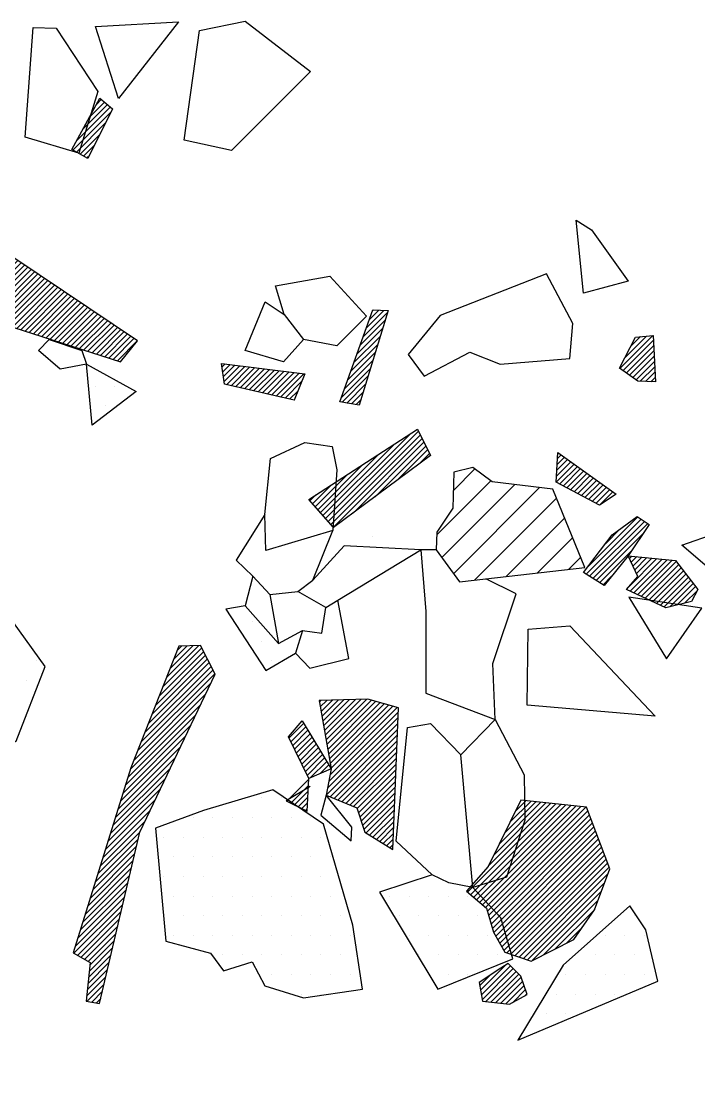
# Model space of a CAD drawing. Header units: metres. Extents: x 0.1 to 1.55, y -20.5 to -16.9.
# Drawn here: x 0.534 to 0.966, y -17.575 to -16.905 of the extents above; entities that cross this region are included whole.
import ezdxf

# ---------------------------------------------------------------- set-up
doc = ezdxf.new("R2010")
doc.units = ezdxf.units.M
doc.header["$LTSCALE"] = 25
doc.header["$MEASUREMENT"] = 0
doc.layers.get('0').update_dxf_attribs({"linetype": 'CONTINUOUS'})
for name, color, linetype in [('FEUER', 1, 'CONTINUOUS'), ('KNOCHEN', 2, 'CONTINUOUS'), ('KNOCHENSCHRAFF', 2, 'CONTINUOUS'), ('STEINE', 4, 'CONTINUOUS'), ('STEINESCHRAFF', 4, 'CONTINUOUS')]:
    doc.layers.add(name, color=color, linetype=linetype)

# ---------------------------------------------------------------- blocks, each defined once
blk = doc.blocks.new('*X78')
at = {"color": 0}
for p, q in [((66.2, -1712.527), (66.4, -1712.328)), ((66.247, -1712.834), (66.714, -1712.367)), ((66.294, -1713.14), (67.028, -1712.406)), ((66.341, -1713.446), (67.342, -1712.446)), ((66.488, -1713.653), (67.656, -1712.485)), ((66.776, -1713.719), (67.971, -1712.524)), ((67.063, -1713.785), (68.285, -1712.563)), ((67.35, -1713.852), (68.599, -1712.603)), ((67.638, -1713.918), (68.913, -1712.642)), ((67.925, -1713.984), (69.228, -1712.681)), ((68.213, -1714.05), (69.542, -1712.721)), ((68.5, -1714.116), (69.856, -1712.76)), ((68.788, -1714.182), (70.17, -1712.799)), ((69.075, -1714.248), (70.485, -1712.839)), ((69.363, -1714.314), (70.799, -1712.878)), ((69.65, -1714.38), (71.113, -1712.917)), ((69.937, -1714.447), (71.427, -1712.957)), ((70.225, -1714.513), (71.28, -1713.457)), ((70.512, -1714.579), (71.05, -1714.041)), ((70.8, -1714.645), (70.82, -1714.624)), ((62.435, -1732.909), (64.914, -1730.43)), ((62.666, -1732.325), (64.714, -1730.276)), ((62.897, -1731.74), (64.347, -1730.29)), ((63.127, -1731.156), (63.98, -1730.303)), ((63.358, -1730.572), (63.613, -1730.317)), ((61.743, -1734.662), (65.268, -1731.137)), ((61.974, -1734.077), (65.15, -1730.901)), ((62.205, -1733.493), (65.032, -1730.666)), ((61.282, -1735.83), (65.503, -1731.609)), ((61.513, -1735.246), (65.386, -1731.373)), ((60.82, -1736.999), (65.739, -1732.08)), ((61.051, -1736.414), (65.621, -1731.844)), ((60.59, -1737.583), (65.472, -1732.7)), ((60.369, -1738.157), (65.15, -1733.377)), ((60.209, -1738.671), (64.827, -1734.053)), ((60.049, -1739.185), (64.504, -1734.729)), ((59.888, -1739.698), (64.181, -1735.406)), ((59.728, -1740.212), (63.858, -1736.082)), ((59.568, -1740.726), (63.535, -1736.758)), ((59.408, -1741.239), (63.213, -1737.435)), ((59.248, -1741.753), (62.89, -1738.111)), ((59.088, -1742.267), (62.567, -1738.788)), ((58.927, -1742.781), (62.244, -1739.464)), ((58.767, -1743.294), (61.921, -1740.14)), ((81.86, -1746.011), (87.496, -1740.375)), ((82.052, -1746.173), (87.815, -1740.41)), ((82.244, -1746.334), (88.133, -1740.445)), ((82.436, -1746.496), (88.452, -1740.48)), ((82.628, -1746.657), (88.771, -1740.515)), ((83.178, -1744.339), (87.178, -1740.34)), ((83.524, -1743.64), (86.859, -1740.305)), ((83.869, -1742.941), (86.541, -1740.27)), ((84.214, -1742.242), (86.222, -1740.235)), ((84.56, -1741.544), (85.904, -1740.2)), ((84.905, -1740.845), (85.585, -1740.165)), ((85.25, -1740.146), (85.266, -1740.13)), ((58.607, -1743.808), (61.598, -1740.817)), ((82.82, -1746.819), (89.089, -1740.55)), ((83.012, -1746.98), (89.408, -1740.585)), ((83.123, -1747.223), (89.531, -1740.815)), ((83.204, -1747.495), (89.628, -1741.072)), ((58.447, -1744.322), (61.276, -1741.493)), ((83.286, -1747.767), (89.724, -1741.329)), ((83.367, -1748.039), (89.821, -1741.586)), ((83.449, -1748.311), (89.918, -1741.842)), ((58.287, -1744.836), (60.953, -1742.17)), ((83.535, -1748.578), (90.014, -1742.099)), ((83.662, -1748.805), (90.111, -1742.356)), ((57.966, -1745.863), (60.737, -1743.092)), ((58.126, -1745.349), (60.845, -1742.631)), ((83.789, -1749.032), (90.208, -1742.613)), ((83.916, -1749.258), (90.304, -1742.87)), ((84.043, -1749.485), (90.401, -1743.127)), ((57.806, -1746.377), (60.629, -1743.554)), ((84.17, -1749.712), (90.498, -1743.384)), ((84.363, -1749.872), (90.595, -1743.64)), ((57.486, -1747.404), (60.414, -1744.476)), ((57.646, -1746.891), (60.522, -1744.015)), ((84.628, -1749.961), (90.691, -1743.897)), ((84.893, -1750.049), (90.788, -1744.154)), ((85.158, -1750.138), (90.885, -1744.411)), ((57.325, -1747.918), (60.306, -1744.938)), ((85.423, -1750.226), (90.806, -1744.843)), ((57.005, -1748.946), (60.09, -1745.861)), ((57.165, -1748.432), (60.198, -1745.399)), ((85.688, -1750.315), (90.596, -1745.407)), ((56.845, -1749.459), (59.982, -1746.322)), ((86.008, -1750.348), (90.386, -1745.971)), ((86.729, -1749.981), (90.176, -1746.534)), ((56.756, -1749.902), (59.874, -1746.783)), ((87.449, -1749.614), (89.966, -1747.098)), ((56.981, -1750.031), (59.767, -1747.245)), ((57.206, -1750.159), (59.659, -1747.706)), ((57.431, -1750.288), (59.551, -1748.168)), ((88.17, -1749.247), (89.159, -1748.258)), ((57.656, -1750.416), (59.443, -1748.629)), ((57.769, -1750.656), (59.335, -1749.09)), ((57.728, -1751.051), (59.227, -1749.552)), ((57.646, -1751.841), (59.012, -1750.475)), ((57.687, -1751.446), (59.119, -1750.013)), ((57.605, -1752.235), (58.904, -1750.936)), ((57.563, -1752.63), (58.796, -1751.398)), ((57.594, -1752.953), (58.688, -1751.859)), ((57.894, -1753.006), (58.58, -1752.32)), ((58.195, -1753.059), (58.472, -1752.782))]:
    blk.add_line(p, q, dxfattribs=at)
blk = doc.blocks.new('*X79')
at = {"color": 0}
for p, q in [((57.764, -1696.568), (58.698, -1695.634)), ((58.191, -1695.787), (58.503, -1695.475)), ((56.689, -1698.703), (59.112, -1696.281)), ((56.91, -1698.129), (59.088, -1695.951)), ((57.337, -1697.348), (58.893, -1695.792)), ((56.918, -1698.829), (58.758, -1696.988)), ((57.146, -1698.954), (58.404, -1697.696)), ((57.374, -1699.08), (58.05, -1698.403)), ((57.602, -1699.205), (57.697, -1699.11)), ((75.204, -1710.595), (76.749, -1709.049)), ((75.4, -1710.045), (76.529, -1708.916)), ((75.596, -1709.495), (76.193, -1708.898)), ((75.792, -1708.946), (75.857, -1708.88)), ((75.008, -1711.144), (76.594, -1709.558)), ((74.812, -1711.694), (76.439, -1710.066)), ((74.616, -1712.243), (76.284, -1710.575)), ((91.562, -1712.621), (93.667, -1710.516)), ((91.77, -1712.766), (93.704, -1710.833)), ((91.88, -1711.95), (93.278, -1710.551)), ((92.252, -1711.224), (92.889, -1710.587)), ((74.224, -1713.342), (75.973, -1711.593)), ((74.42, -1712.793), (76.128, -1711.084)), ((91.979, -1712.911), (93.721, -1711.169)), ((92.187, -1713.056), (93.738, -1711.505)), ((74.028, -1713.892), (75.818, -1712.102)), ((92.396, -1713.201), (93.756, -1711.842)), ((92.604, -1713.346), (93.773, -1712.178)), ((73.832, -1714.441), (75.662, -1712.611)), ((92.873, -1713.432), (93.79, -1712.514)), ((93.211, -1713.447), (93.808, -1712.85)), ((73.854, -1714.772), (75.507, -1713.12)), ((74.157, -1714.823), (75.352, -1713.628)), ((93.549, -1713.462), (93.825, -1713.186)), ((74.46, -1714.873), (75.196, -1714.137)), ((74.764, -1714.924), (75.041, -1714.646)), ((92.155, -1726.523), (93.936, -1724.742)), ((92.182, -1724.729), (92.332, -1724.579)), ((92.226, -1726.806), (94.257, -1724.775)), ((92.294, -1724.97), (92.653, -1724.612)), ((92.406, -1725.212), (92.973, -1724.644)), ((92.466, -1726.919), (94.578, -1724.808)), ((92.517, -1725.454), (93.294, -1724.677)), ((92.629, -1725.696), (93.615, -1724.71)), ((92.707, -1727.032), (94.899, -1724.84)), ((92.948, -1727.145), (95.166, -1724.927)), ((93.188, -1727.258), (95.32, -1725.126)), ((93.429, -1727.371), (95.475, -1725.325)), ((93.669, -1727.484), (95.63, -1725.524)), ((93.91, -1727.597), (95.784, -1725.723)), ((94.151, -1727.71), (95.939, -1725.922)), ((94.391, -1727.823), (96.094, -1726.121)), ((94.756, -1727.812), (96.248, -1726.32)), ((95.227, -1727.694), (96.403, -1726.518)), ((95.699, -1727.576), (96.511, -1726.763)), ((82.687, -1752.256), (84.309, -1750.633)), ((82.739, -1752.557), (84.595, -1750.7)), ((82.791, -1752.858), (84.772, -1750.877)), ((83.031, -1752.972), (84.949, -1751.054)), ((83.348, -1753.009), (85.126, -1751.231)), ((82.634, -1751.954), (83.249, -1751.339)), ((83.664, -1753.046), (85.281, -1751.429)), ((83.98, -1753.083), (85.372, -1751.692)), ((84.296, -1753.121), (85.463, -1751.954)), ((84.715, -1753.055), (85.554, -1752.216)), ((85.493, -1752.631), (85.646, -1752.479))]:
    blk.add_line(p, q, dxfattribs=at)
blk = doc.blocks.new('*X80')
at = {"color": 0}
for p, q in [((51.442, -1707.132), (52.948, -1705.626)), ((51.273, -1706.594), (51.711, -1706.156)), ((51.358, -1706.863), (52.33, -1705.891)), ((51.527, -1707.402), (53.188, -1705.74)), ((51.611, -1707.671), (53.399, -1705.882)), ((51.695, -1707.94), (53.611, -1706.025)), ((51.78, -1708.209), (53.822, -1706.167)), ((51.864, -1708.478), (54.033, -1706.309)), ((51.948, -1708.748), (54.245, -1706.451)), ((52.033, -1709.017), (54.456, -1706.594)), ((52.117, -1709.286), (54.667, -1706.736)), ((52.201, -1709.555), (54.878, -1706.878)), ((52.306, -1709.804), (55.09, -1707.02)), ((52.573, -1709.89), (55.301, -1707.163)), ((52.841, -1709.976), (55.512, -1707.305)), ((53.108, -1710.063), (55.724, -1707.447)), ((53.376, -1710.149), (55.935, -1707.59)), ((53.643, -1710.235), (56.146, -1707.732)), ((53.911, -1710.321), (56.357, -1707.874)), ((54.178, -1710.407), (56.569, -1708.016)), ((54.445, -1710.493), (56.78, -1708.159)), ((54.713, -1710.579), (56.991, -1708.301)), ((54.98, -1710.665), (57.203, -1708.443)), ((55.248, -1710.752), (57.414, -1708.585)), ((55.515, -1710.838), (57.625, -1708.728)), ((55.783, -1710.924), (57.836, -1708.87)), ((56.05, -1711.01), (58.048, -1709.012)), ((56.317, -1711.096), (58.259, -1709.154)), ((56.585, -1711.182), (58.47, -1709.297)), ((56.852, -1711.268), (58.681, -1709.439)), ((57.12, -1711.354), (58.893, -1709.581)), ((57.387, -1711.441), (59.104, -1709.724)), ((57.655, -1711.527), (59.315, -1709.866)), ((57.922, -1711.613), (59.527, -1710.008)), ((58.189, -1711.699), (59.738, -1710.15)), ((58.457, -1711.785), (59.949, -1710.293)), ((58.724, -1711.871), (60.16, -1710.435)), ((58.992, -1711.957), (60.372, -1710.577)), ((59.259, -1712.043), (60.583, -1710.719)), ((59.527, -1712.13), (60.794, -1710.862)), ((42.755, -1711.931), (42.775, -1711.91)), ((42.891, -1712.148), (43.015, -1712.024)), ((43.027, -1712.365), (43.254, -1712.139)), ((43.164, -1712.582), (43.493, -1712.253)), ((43.3, -1712.8), (43.732, -1712.368)), ((43.436, -1713.017), (43.971, -1712.482)), ((43.573, -1713.234), (44.21, -1712.596)), ((43.709, -1713.451), (44.449, -1712.711)), ((43.845, -1713.669), (44.689, -1712.825)), ((43.981, -1713.886), (44.928, -1712.94)), ((44.118, -1714.103), (45.322, -1712.899)), ((44.254, -1714.321), (45.693, -1712.881)), ((43.382, -1716.253), (46.042, -1713.593)), ((43.429, -1716.56), (46.288, -1713.701)), ((43.825, -1715.457), (45.908, -1713.373)), ((44.267, -1714.661), (45.801, -1713.127)), ((43.527, -1716.816), (46.533, -1713.809)), ((43.625, -1717.071), (46.779, -1713.917)), ((43.723, -1717.326), (47.024, -1714.025)), ((43.821, -1717.582), (47.27, -1714.133)), ((44.008, -1717.748), (47.384, -1714.373)), ((44.233, -1717.877), (47.496, -1714.614)), ((44.458, -1718.006), (47.609, -1714.854)), ((44.682, -1718.135), (47.722, -1715.095)), ((44.907, -1718.264), (47.835, -1715.336)), ((45.131, -1718.393), (47.948, -1715.577)), ((45.356, -1718.522), (48.06, -1715.817)), ((45.58, -1718.651), (48.173, -1716.058)), ((45.805, -1718.78), (48.286, -1716.299)), ((46.029, -1718.909), (48.399, -1716.54)), ((46.254, -1719.038), (48.512, -1716.78)), ((46.507, -1719.139), (48.625, -1717.021)), ((72.801, -1722.189), (78.192, -1716.799)), ((72.967, -1722.377), (78.734, -1716.61)), ((73.133, -1722.564), (78.85, -1716.848)), ((73.299, -1722.752), (78.965, -1717.086)), ((46.759, -1719.24), (48.737, -1717.262)), ((47.012, -1719.341), (48.85, -1717.503)), ((47.264, -1719.442), (48.963, -1717.743)), ((72.635, -1722.002), (77.19, -1717.447)), ((74.584, -1721.821), (79.08, -1717.324)), ((75.963, -1720.796), (79.196, -1717.562)), ((47.517, -1719.543), (49.076, -1717.984)), ((47.769, -1719.644), (49.189, -1718.225)), ((72.469, -1721.814), (76.189, -1718.094)), ((77.342, -1719.77), (79.311, -1717.801)), ((78.721, -1718.745), (79.427, -1718.039)), ((48.022, -1719.745), (49.301, -1718.466)), ((48.274, -1719.846), (49.414, -1718.706)), ((48.527, -1719.947), (49.527, -1718.947)), ((72.303, -1721.627), (75.188, -1718.742)), ((48.779, -1720.048), (49.64, -1719.188)), ((49.032, -1720.149), (49.753, -1719.428)), ((49.284, -1720.25), (49.866, -1719.669)), ((72.137, -1721.439), (74.187, -1719.39)), ((49.537, -1720.351), (49.978, -1719.91)), ((49.789, -1720.452), (50.091, -1720.151)), ((50.042, -1720.553), (50.204, -1720.391)), ((71.971, -1721.252), (73.185, -1720.038)), ((50.295, -1720.654), (50.317, -1720.632)), ((71.805, -1721.064), (72.184, -1720.685)), ((34.867, -1732.547), (35.629, -1731.784)), ((34.91, -1732.15), (35.336, -1731.724)), ((34.952, -1731.754), (35.043, -1731.663)), ((34.781, -1733.34), (36.216, -1731.905)), ((34.824, -1732.943), (35.922, -1731.845)), ((34.833, -1733.641), (36.509, -1731.965)), ((34.98, -1733.847), (36.738, -1732.09)), ((35.127, -1734.054), (36.846, -1732.336)), ((35.274, -1734.261), (36.954, -1732.581)), ((35.42, -1734.468), (37.062, -1732.827)), ((35.567, -1734.675), (37.17, -1733.072)), ((35.02, -1736.282), (37.494, -1733.809)), ((35.714, -1734.881), (37.278, -1733.318)), ((35.861, -1735.088), (37.386, -1733.563)), ((72.409, -1733.895), (72.512, -1733.792)), ((72.462, -1734.195), (72.878, -1733.78)), ((72.515, -1734.496), (73.243, -1733.768)), ((72.568, -1734.797), (73.609, -1733.756)), ((72.621, -1735.097), (73.974, -1733.744)), ((72.674, -1735.398), (74.34, -1733.732)), ((72.727, -1735.698), (74.705, -1733.72)), ((72.78, -1735.999), (75.071, -1733.708)), ((72.833, -1736.299), (75.436, -1733.696)), ((72.886, -1736.6), (75.728, -1733.758)), ((72.939, -1736.9), (76.002, -1733.838)), ((34.85, -1737.159), (37.71, -1734.3)), ((34.935, -1736.721), (37.602, -1734.054)), ((72.992, -1737.201), (76.276, -1733.917)), ((73.045, -1737.501), (76.551, -1733.996)), ((73.087, -1738.52), (77.373, -1734.235)), ((73.098, -1737.802), (76.825, -1734.076)), ((73.151, -1738.103), (77.099, -1734.155)), ((34.844, -1737.519), (37.818, -1734.545)), ((34.908, -1737.808), (37.935, -1734.782)), ((34.973, -1738.098), (38.053, -1735.017)), ((72.93, -1739.384), (77.422, -1734.893)), ((73.009, -1738.952), (77.436, -1734.525)), ((35.037, -1738.387), (38.171, -1735.253)), ((35.101, -1738.676), (38.288, -1735.489)), ((35.105, -1735.844), (35.485, -1735.464)), ((35.319, -1738.812), (38.406, -1735.725)), ((72.852, -1739.817), (77.407, -1735.261)), ((73.097, -1739.925), (77.392, -1735.629)), ((35.584, -1738.901), (38.524, -1735.96)), ((35.849, -1738.989), (38.642, -1736.196)), ((36.114, -1739.077), (38.76, -1736.432)), ((73.346, -1740.03), (77.378, -1735.997)), ((73.595, -1740.134), (77.363, -1736.366)), ((36.429, -1739.116), (38.628, -1736.918)), ((73.843, -1740.239), (77.349, -1736.734)), ((74.092, -1740.344), (77.334, -1737.102)), ((37.043, -1738.856), (38.397, -1737.502)), ((74.341, -1740.449), (77.319, -1737.47)), ((74.59, -1740.553), (77.305, -1737.838)), ((37.657, -1738.596), (38.166, -1738.086)), ((74.808, -1740.689), (77.29, -1738.206)), ((74.896, -1740.954), (77.276, -1738.575)), ((74.985, -1741.219), (77.261, -1738.943)), ((75.073, -1741.484), (77.246, -1739.311)), ((75.161, -1741.75), (77.232, -1739.679)), ((75.25, -1742.015), (77.217, -1740.047)), ((75.391, -1742.227), (77.203, -1740.415)), ((75.608, -1742.363), (77.188, -1740.783)), ((75.825, -1742.5), (77.173, -1741.152)), ((76.043, -1742.636), (77.159, -1741.52)), ((76.26, -1742.773), (77.144, -1741.888)), ((76.477, -1742.909), (77.13, -1742.256)), ((76.694, -1743.046), (77.115, -1742.624)), ((76.911, -1743.182), (77.1, -1742.992))]:
    blk.add_line(p, q, dxfattribs=at)
blk = doc.blocks.new('*X81')
at = {"color": 0}
for p, q in [((41.091, -1704.402), (42.595, -1702.898)), ((41.413, -1703.726), (42.453, -1702.687)), ((41.735, -1703.051), (42.31, -1702.476)), ((40.125, -1706.428), (43.022, -1703.532)), ((40.447, -1705.753), (42.88, -1703.321)), ((40.769, -1705.077), (42.737, -1703.109)), ((39.159, -1708.455), (43.449, -1704.166)), ((39.481, -1707.78), (43.307, -1703.954)), ((39.803, -1707.104), (43.164, -1703.743)), ((38.193, -1710.482), (43.699, -1704.976)), ((38.515, -1709.806), (43.734, -1704.588)), ((38.837, -1709.131), (43.591, -1704.377)), ((37.928, -1711.1), (43.506, -1705.523)), ((37.677, -1711.705), (43.313, -1706.069)), ((37.426, -1712.31), (43.12, -1706.616)), ((36.923, -1713.52), (42.734, -1707.709)), ((37.174, -1712.915), (42.927, -1707.162)), ((36.671, -1714.125), (42.541, -1708.255)), ((36.42, -1714.73), (42.348, -1708.802)), ((36.168, -1715.335), (42.155, -1709.348)), ((35.917, -1715.94), (41.962, -1709.895)), ((35.414, -1717.15), (41.585, -1710.979)), ((35.665, -1716.545), (41.769, -1710.441)), ((35.162, -1717.755), (41.415, -1711.503)), ((34.833, -1718.438), (41.244, -1712.027)), ((34.488, -1719.137), (41.073, -1712.552)), ((33.797, -1720.534), (40.732, -1713.6)), ((34.143, -1719.836), (40.903, -1713.076)), ((33.452, -1721.233), (40.561, -1714.124)), ((33.107, -1721.932), (40.391, -1714.648)), ((33.136, -1722.256), (40.22, -1715.173)), ((33.283, -1722.463), (40.049, -1715.697)), ((33.43, -1722.67), (39.879, -1716.221)), ((33.576, -1722.877), (39.708, -1716.745)), ((33.723, -1723.084), (39.537, -1717.27)), ((33.869, -1723.291), (39.367, -1717.794)), ((34.112, -1723.402), (39.196, -1718.318)), ((87.548, -1719.11), (88.24, -1718.418)), ((87.568, -1718.736), (88.034, -1718.27)), ((87.589, -1718.362), (87.827, -1718.123)), ((87.609, -1717.988), (87.621, -1717.976)), ((34.372, -1723.495), (39.025, -1718.842)), ((87.507, -1719.858), (88.653, -1718.712)), ((87.528, -1719.483), (88.447, -1718.565)), ((87.737, -1719.981), (88.86, -1718.859)), ((87.967, -1720.105), (89.066, -1719.006)), ((34.633, -1723.588), (38.855, -1719.366)), ((34.893, -1723.681), (38.859, -1719.716)), ((88.197, -1720.228), (89.273, -1719.153)), ((88.427, -1720.352), (89.479, -1719.3)), ((88.657, -1720.475), (89.686, -1719.447)), ((88.887, -1720.599), (89.892, -1719.594)), ((89.117, -1720.722), (90.098, -1719.741)), ((35.154, -1723.774), (38.872, -1720.056)), ((35.414, -1723.868), (38.886, -1720.396)), ((89.347, -1720.846), (90.305, -1719.888)), ((89.577, -1720.969), (90.511, -1720.036)), ((89.807, -1721.093), (90.718, -1720.183)), ((90.037, -1721.217), (90.924, -1720.33)), ((35.675, -1723.961), (38.9, -1720.736)), ((35.935, -1724.054), (38.913, -1721.076)), ((90.277, -1721.331), (91.131, -1720.477)), ((36.132, -1724.21), (38.927, -1721.416)), ((36.288, -1724.408), (38.94, -1721.756)), ((36.444, -1724.605), (38.954, -1722.096)), ((36.6, -1724.803), (38.967, -1722.436)), ((36.756, -1725.001), (38.981, -1722.776)), ((37.038, -1725.072), (38.995, -1723.116)), ((37.375, -1725.089), (38.978, -1723.486)), ((37.711, -1725.106), (38.948, -1723.87)), ((38.048, -1725.123), (38.917, -1724.253)), ((38.385, -1725.14), (38.887, -1724.637)), ((38.721, -1725.156), (38.857, -1725.021)), ((13.604, -1730.475), (13.748, -1730.33)), ((13.669, -1730.764), (14.078, -1730.355)), ((13.733, -1731.053), (14.407, -1730.379)), ((13.797, -1731.342), (14.736, -1730.404)), ((13.861, -1731.632), (14.948, -1730.545)), ((13.926, -1731.921), (14.948, -1730.899)), ((13.99, -1732.21), (14.948, -1731.252)), ((14.054, -1732.5), (14.948, -1731.606)), ((14.118, -1732.789), (14.948, -1731.959)), ((14.183, -1733.078), (14.948, -1732.313)), ((14.247, -1733.368), (14.948, -1732.667)), ((14.311, -1733.657), (14.948, -1733.02)), ((14.375, -1733.946), (14.948, -1733.374)), ((46.616, -1743.425), (48.165, -1741.876)), ((43.46, -1747.642), (48.78, -1742.321)), ((43.608, -1747.847), (48.924, -1742.531)), ((46.524, -1744.224), (48.636, -1742.112)), ((46.57, -1743.824), (48.491, -1741.903)), ((46.661, -1743.026), (47.436, -1742.251)), ((43.813, -1747.996), (49.069, -1742.74)), ((44.017, -1748.145), (49.213, -1742.949)), ((44.221, -1748.294), (49.357, -1743.158)), ((44.426, -1748.443), (49.501, -1743.368)), ((44.63, -1748.593), (49.646, -1743.577)), ((44.835, -1748.742), (49.79, -1743.786)), ((41.594, -1744.911), (42.569, -1743.937)), ((41.738, -1745.121), (42.833, -1744.026)), ((41.881, -1745.331), (43.097, -1744.116)), ((42.025, -1745.541), (43.361, -1744.205)), ((42.168, -1745.751), (43.625, -1744.295)), ((42.312, -1745.961), (43.888, -1744.385)), ((42.455, -1746.171), (44.152, -1744.474)), ((43.316, -1747.432), (46.226, -1744.522)), ((45.039, -1748.891), (49.934, -1743.996)), ((45.243, -1749.04), (50.079, -1744.205)), ((45.448, -1749.189), (50.223, -1744.414)), ((42.599, -1746.381), (44.416, -1744.564)), ((42.742, -1746.591), (44.68, -1744.653)), ((42.886, -1746.801), (44.944, -1744.743)), ((43.029, -1747.011), (45.208, -1744.833)), ((43.173, -1747.222), (45.645, -1744.749)), ((47.404, -1747.587), (50.367, -1744.623)), ((47.698, -1747.646), (50.465, -1744.879)), ((47.991, -1747.706), (50.522, -1745.176)), ((48.285, -1747.766), (50.579, -1745.472)), ((48.579, -1747.826), (50.636, -1745.768)), ((48.872, -1747.886), (50.693, -1746.065)), ((49.166, -1747.946), (50.751, -1746.361)), ((49.46, -1748.006), (50.808, -1746.658)), ((49.754, -1748.065), (50.865, -1746.954)), ((50.047, -1748.125), (50.922, -1747.25)), ((50.751, -1747.775), (50.979, -1747.547)), ((12.71, -1759.653), (13.071, -1759.292)), ((12.559, -1760.158), (13.242, -1759.475)), ((12.726, -1760.344), (13.413, -1759.657)), ((12.894, -1760.53), (13.584, -1759.84)), ((13.061, -1760.716), (13.755, -1760.022)), ((13.228, -1760.902), (13.926, -1760.205)), ((13.396, -1761.089), (14.097, -1760.387)), ((13.563, -1761.275), (14.268, -1760.57)), ((13.731, -1761.461), (14.439, -1760.752)), ((13.894, -1761.651), (14.605, -1760.94)), ((14.032, -1761.867), (14.768, -1761.131)), ((14.17, -1762.082), (14.931, -1761.321)), ((14.309, -1762.297), (15.094, -1761.512)), ((14.447, -1762.512), (15.257, -1761.702)), ((14.585, -1762.727), (15.42, -1761.892)), ((14.724, -1762.943), (15.584, -1762.083)), ((14.862, -1763.158), (15.731, -1762.289)), ((15, -1763.373), (15.822, -1762.551)), ((15.139, -1763.588), (15.914, -1762.814)), ((15.277, -1763.804), (16.005, -1763.076)), ((15.415, -1764.019), (16.096, -1763.338)), ((15.554, -1764.234), (16.188, -1763.6)), ((15.692, -1764.449), (16.279, -1763.862)), ((15.77, -1764.725), (16.371, -1764.124)), ((15.838, -1765.01), (16.462, -1764.386)), ((15.906, -1765.296), (16.491, -1764.711)), ((15.975, -1765.581), (16.509, -1765.047)), ((16.083, -1765.826), (16.526, -1765.383)), ((16.252, -1766.011), (16.544, -1765.719)), ((16.421, -1766.195), (16.562, -1766.055))]:
    blk.add_line(p, q, dxfattribs=at)
blk = doc.blocks.new('*X82')
at = {"color": 0}
for p, q in [((42.948, -1711.384), (47.362, -1706.97)), ((42.794, -1711.892), (47.545, -1707.141)), ((43.124, -1711.915), (47.728, -1707.311)), ((43.224, -1710.754), (46.846, -1707.132)), ((43.454, -1711.938), (47.911, -1707.482)), ((43.501, -1710.124), (46.243, -1707.382)), ((43.777, -1709.495), (45.64, -1707.631)), ((43.785, -1711.961), (48.093, -1707.653)), ((44.053, -1708.865), (45.037, -1707.88)), ((44.115, -1711.985), (48.276, -1707.823)), ((44.329, -1708.235), (44.434, -1708.13)), ((44.445, -1712.008), (48.459, -1707.994)), ((44.776, -1712.031), (48.642, -1708.165)), ((45.106, -1712.054), (48.825, -1708.335)), ((45.436, -1712.078), (49.008, -1708.506)), ((45.699, -1712.168), (49.191, -1708.676)), ((45.856, -1712.365), (49.374, -1708.847)), ((46.013, -1712.561), (49.557, -1709.018)), ((46.171, -1712.758), (49.74, -1709.188)), ((46.328, -1712.954), (49.923, -1709.359)), ((46.485, -1713.15), (50.106, -1709.53)), ((46.642, -1713.347), (50.289, -1709.7)), ((46.799, -1713.543), (50.471, -1709.871)), ((46.956, -1713.74), (50.654, -1710.042)), ((47.113, -1713.936), (50.837, -1710.212)), ((49.225, -1712.178), (51.02, -1710.383)), ((49.615, -1712.141), (51.203, -1710.553)), ((50.006, -1712.104), (51.386, -1710.724)), ((50.397, -1712.067), (51.569, -1710.895)), ((50.787, -1712.03), (51.752, -1711.065)), ((51.178, -1711.993), (51.304, -1711.867)), ((47.27, -1714.133), (47.308, -1714.095)), ((89.412, -1725.732), (92.919, -1722.224)), ((89.51, -1725.28), (92.707, -1722.082)), ((89.63, -1725.866), (93.131, -1722.365)), ((89.849, -1726.001), (93.344, -1722.507)), ((90.668, -1723.768), (91.571, -1722.865)), ((90.068, -1726.136), (93.013, -1723.191)), ((90.287, -1726.27), (92.305, -1724.252)), ((90.506, -1726.405), (91.02, -1725.891)), ((37.43, -1730.691), (41.323, -1726.798)), ((37.452, -1731.022), (41.4, -1727.074)), ((39.244, -1728.523), (41.246, -1726.521)), ((37.601, -1731.227), (41.478, -1727.35)), ((37.75, -1731.431), (41.53, -1727.652)), ((37.899, -1731.636), (41.041, -1728.494)), ((38.048, -1731.841), (40.552, -1729.336)), ((70.488, -1736.17), (71.419, -1735.239)), ((70.603, -1736.409), (71.552, -1735.46)), ((70.718, -1736.647), (71.684, -1735.681)), ((70.832, -1736.886), (71.817, -1735.902)), ((70.947, -1737.125), (71.949, -1736.123)), ((71.062, -1737.364), (72.082, -1736.344)), ((71.177, -1737.602), (72.215, -1736.565)), ((71.291, -1737.841), (72.347, -1736.786)), ((71.406, -1738.08), (72.48, -1737.007)), ((71.521, -1738.319), (72.612, -1737.228)), ((71.636, -1738.558), (72.745, -1737.448)), ((71.851, -1738.696), (72.877, -1737.669)), ((72.47, -1738.431), (73.01, -1737.89)), ((73.088, -1738.166), (73.143, -1738.111)), ((23.34, -1749.73), (24.219, -1748.851)), ((23.402, -1750.021), (24.435, -1748.989)), ((23.635, -1750.142), (24.65, -1749.127)), ((23.93, -1748.787), (24.004, -1748.713)), ((23.868, -1750.263), (24.866, -1749.265)), ((24.101, -1750.383), (25.081, -1749.403)), ((24.334, -1750.504), (25.297, -1749.541)), ((24.567, -1750.625), (25.513, -1749.679)), ((24.8, -1750.745), (25.728, -1749.817)), ((25.033, -1750.866), (25.944, -1749.955)), ((25.266, -1750.987), (26.159, -1750.093)), ((25.499, -1751.107), (26.375, -1750.231)), ((25.731, -1751.228), (26.471, -1750.489)), ((25.964, -1751.349), (26.206, -1751.107)), ((14.807, -1755.435), (15.678, -1754.564)), ((14.87, -1755.018), (15.344, -1754.544)), ((14.933, -1754.602), (15.01, -1754.524)), ((14.681, -1756.267), (15.738, -1755.211)), ((14.744, -1755.851), (15.785, -1754.81)), ((14.619, -1756.684), (15.691, -1755.612)), ((14.556, -1757.1), (15.644, -1756.012)), ((14.797, -1757.213), (15.597, -1756.413)), ((15.17, -1757.193), (15.549, -1756.814))]:
    blk.add_line(p, q, dxfattribs=at)
blk = doc.blocks.new('*X83')
at = {"color": 0}
for p, q in [((45.518, -1731.088), (47.177, -1729.429)), ((45.623, -1731.337), (47.303, -1729.656)), ((46.373, -1729.879), (47.051, -1729.201)), ((45.768, -1731.545), (47.43, -1729.883)), ((45.914, -1731.752), (47.556, -1730.11)), ((46.06, -1731.96), (47.682, -1730.338)), ((46.206, -1732.168), (47.808, -1730.565)), ((46.351, -1732.376), (47.935, -1730.792)), ((46.497, -1732.584), (48.061, -1731.02)), ((46.643, -1732.791), (48.187, -1731.247)), ((46.789, -1732.999), (48.313, -1731.474)), ((46.934, -1733.207), (48.44, -1731.702)), ((47.08, -1733.415), (48.566, -1731.929)), ((47.226, -1733.622), (48.692, -1732.156)), ((47.372, -1733.83), (48.818, -1732.384)), ((47.518, -1734.038), (48.945, -1732.611)), ((47.861, -1734.048), (48.823, -1733.086)), ((48.214, -1734.048), (48.47, -1733.793)), ((70.345, -1740.202), (71.724, -1738.823)), ((70.581, -1740.32), (71.706, -1739.195)), ((70.816, -1740.438), (71.688, -1739.566)), ((71.052, -1740.556), (71.669, -1739.938)), ((71.288, -1740.673), (71.651, -1740.31)), ((71.523, -1740.791), (71.633, -1740.682)), ((23.865, -1757.691), (24.553, -1757.002)), ((24.064, -1757.845), (24.789, -1757.12)), ((24.264, -1757.999), (25.025, -1757.238)), ((24.464, -1758.153), (25.26, -1757.356)), ((24.663, -1758.307), (25.496, -1757.474)), ((24.863, -1758.46), (25.732, -1757.592)), ((25.063, -1758.614), (25.967, -1757.71)), ((25.262, -1758.768), (26.203, -1757.827)), ((25.462, -1758.922), (26.439, -1757.945)), ((25.661, -1759.076), (26.674, -1758.063)), ((25.861, -1759.23), (26.91, -1758.181)), ((26.061, -1759.384), (26.685, -1758.76))]:
    blk.add_line(p, q, dxfattribs=at)
blk = doc.blocks.new('*X90')
at = {"color": 0}
for p, q in [((80.952, -1720.402), (82.329, -1719.025)), ((79.9, -1723.223), (83.339, -1719.783)), ((80.214, -1724.676), (84.871, -1720.019)), ((80.957, -1725.701), (86.451, -1720.206)), ((82.323, -1726.103), (87.539, -1720.887)), ((84.322, -1725.872), (88.051, -1722.142)), ((86.314, -1725.647), (88.563, -1723.398)), ((88.307, -1725.422), (89.076, -1724.653))]:
    blk.add_line(p, q, dxfattribs=at)
blk = doc.blocks.new('*X94')
at = {"color": 0}
for p, q in [((58.125, -1713.75), (58.125, -1713.75)), ((59.375, -1713.75), (59.375, -1713.75)), ((58.75, -1715), (58.75, -1715)), ((68.125, -1728.75), (68.125, -1728.75)), ((68.75, -1730), (68.75, -1730)), ((54.375, -1731.25), (54.375, -1731.25)), ((69.375, -1731.25), (69.375, -1731.25)), ((53.75, -1732.5), (53.75, -1732.5)), ((68.75, -1740), (68.75, -1740)), ((70, -1740), (70, -1740)), ((64.375, -1741.25), (64.375, -1741.25)), ((65.625, -1741.25), (65.625, -1741.25)), ((66.875, -1741.25), (66.875, -1741.25)), ((68.125, -1741.25), (68.125, -1741.25)), ((69.375, -1741.25), (69.375, -1741.25)), ((70.625, -1741.25), (70.625, -1741.25)), ((71.875, -1741.25), (71.875, -1741.25)), ((62.5, -1742.5), (62.5, -1742.5)), ((63.75, -1742.5), (63.75, -1742.5)), ((65, -1742.5), (65, -1742.5)), ((66.25, -1742.5), (66.25, -1742.5)), ((67.5, -1742.5), (67.5, -1742.5)), ((68.75, -1742.5), (68.75, -1742.5)), ((70, -1742.5), (70, -1742.5)), ((71.25, -1742.5), (71.25, -1742.5)), ((72.5, -1742.5), (72.5, -1742.5)), ((63.125, -1743.75), (63.125, -1743.75)), ((64.375, -1743.75), (64.375, -1743.75)), ((65.625, -1743.75), (65.625, -1743.75)), ((66.875, -1743.75), (66.875, -1743.75)), ((68.125, -1743.75), (68.125, -1743.75)), ((69.375, -1743.75), (69.375, -1743.75)), ((70.625, -1743.75), (70.625, -1743.75)), ((71.875, -1743.75), (71.875, -1743.75)), ((73.125, -1743.75), (73.125, -1743.75)), ((62.5, -1745), (62.5, -1745)), ((63.75, -1745), (63.75, -1745)), ((65, -1745), (65, -1745)), ((66.25, -1745), (66.25, -1745)), ((67.5, -1745), (67.5, -1745)), ((68.75, -1745), (68.75, -1745)), ((70, -1745), (70, -1745)), ((71.25, -1745), (71.25, -1745)), ((72.5, -1745), (72.5, -1745)), ((63.125, -1746.25), (63.125, -1746.25)), ((64.375, -1746.25), (64.375, -1746.25)), ((65.625, -1746.25), (65.625, -1746.25)), ((66.875, -1746.25), (66.875, -1746.25)), ((68.125, -1746.25), (68.125, -1746.25)), ((69.375, -1746.25), (69.375, -1746.25)), ((70.625, -1746.25), (70.625, -1746.25)), ((71.875, -1746.25), (71.875, -1746.25)), ((73.125, -1746.25), (73.125, -1746.25)), ((76.875, -1746.25), (76.875, -1746.25)), ((78.125, -1746.25), (78.125, -1746.25)), ((79.375, -1746.25), (79.375, -1746.25)), ((80.625, -1746.25), (80.625, -1746.25)), ((81.875, -1746.25), (81.875, -1746.25)), ((62.5, -1747.5), (62.5, -1747.5)), ((63.75, -1747.5), (63.75, -1747.5)), ((65, -1747.5), (65, -1747.5)), ((66.25, -1747.5), (66.25, -1747.5)), ((67.5, -1747.5), (67.5, -1747.5)), ((68.75, -1747.5), (68.75, -1747.5)), ((70, -1747.5), (70, -1747.5)), ((71.25, -1747.5), (71.25, -1747.5)), ((72.5, -1747.5), (72.5, -1747.5)), ((73.75, -1747.5), (73.75, -1747.5)), ((77.5, -1747.5), (77.5, -1747.5)), ((78.75, -1747.5), (78.75, -1747.5)), ((80, -1747.5), (80, -1747.5)), ((81.25, -1747.5), (81.25, -1747.5)), ((82.5, -1747.5), (82.5, -1747.5)), ((83.75, -1747.5), (83.75, -1747.5)), ((92.5, -1747.5), (92.5, -1747.5)), ((63.125, -1748.75), (63.125, -1748.75)), ((64.375, -1748.75), (64.375, -1748.75)), ((65.625, -1748.75), (65.625, -1748.75)), ((66.875, -1748.75), (66.875, -1748.75)), ((68.125, -1748.75), (68.125, -1748.75)), ((69.375, -1748.75), (69.375, -1748.75)), ((70.625, -1748.75), (70.625, -1748.75)), ((71.875, -1748.75), (71.875, -1748.75)), ((73.125, -1748.75), (73.125, -1748.75)), ((74.375, -1748.75), (74.375, -1748.75)), ((78.125, -1748.75), (78.125, -1748.75)), ((79.375, -1748.75), (79.375, -1748.75)), ((80.625, -1748.75), (80.625, -1748.75)), ((81.875, -1748.75), (81.875, -1748.75)), ((83.125, -1748.75), (83.125, -1748.75)), ((90.625, -1748.75), (90.625, -1748.75)), ((91.875, -1748.75), (91.875, -1748.75)), ((93.125, -1748.75), (93.125, -1748.75)), ((66.25, -1750), (66.25, -1750)), ((67.5, -1750), (67.5, -1750)), ((68.75, -1750), (68.75, -1750)), ((70, -1750), (70, -1750)), ((71.25, -1750), (71.25, -1750)), ((72.5, -1750), (72.5, -1750)), ((73.75, -1750), (73.75, -1750)), ((78.75, -1750), (78.75, -1750)), ((80, -1750), (80, -1750)), ((81.25, -1750), (81.25, -1750)), ((82.5, -1750), (82.5, -1750)), ((83.75, -1750), (83.75, -1750)), ((88.75, -1750), (88.75, -1750)), ((90, -1750), (90, -1750)), ((91.25, -1750), (91.25, -1750)), ((92.5, -1750), (92.5, -1750)), ((69.375, -1751.25), (69.375, -1751.25)), ((70.625, -1751.25), (70.625, -1751.25)), ((71.875, -1751.25), (71.875, -1751.25)), ((73.125, -1751.25), (73.125, -1751.25)), ((74.375, -1751.25), (74.375, -1751.25)), ((80.625, -1751.25), (80.625, -1751.25)), ((81.875, -1751.25), (81.875, -1751.25)), ((88.125, -1751.25), (88.125, -1751.25)), ((89.375, -1751.25), (89.375, -1751.25)), ((90.625, -1751.25), (90.625, -1751.25)), ((91.875, -1751.25), (91.875, -1751.25)), ((93.125, -1751.25), (93.125, -1751.25)), ((71.25, -1752.5), (71.25, -1752.5)), ((72.5, -1752.5), (72.5, -1752.5)), ((87.5, -1752.5), (87.5, -1752.5)), ((88.75, -1752.5), (88.75, -1752.5)), ((90, -1752.5), (90, -1752.5)), ((91.25, -1752.5), (91.25, -1752.5)), ((86.875, -1753.75), (86.875, -1753.75)), ((88.125, -1753.75), (88.125, -1753.75))]:
    blk.add_line(p, q, dxfattribs=at)

msp = doc.modelspace()

# ---------------------------------------------------------------- linework, layer by layer
at = {"layer": 'KNOCHEN'}
for points in [[(0.58405, -16.95396), (0.59222, -16.9606), (0.57639, -16.99225), (0.56618, -16.98664), (0.58405, -16.95396)], [(0.59731, -17.12195), (0.60803, -17.10868), (0.52992, -17.05608), (0.51204, -17.06373), (0.52276, -17.09795), (0.59731, -17.12195)], [(0.74947, -17.14954), (0.73722, -17.1475), (0.75816, -17.08878), (0.76786, -17.08929), (0.74947, -17.14954), (0.73722, -17.1475)], [(0.9384, -17.13476), (0.92717, -17.13424), (0.91542, -17.12607), (0.92564, -17.10616), (0.93687, -17.10514), (0.9384, -17.13476)], [(0.66369, -17.13626), (0.66165, -17.12298), (0.71475, -17.12963), (0.70811, -17.14648), (0.66369, -17.13626)], [(0.7173, -17.20979), (0.78674, -17.16487), (0.79491, -17.18172), (0.73312, -17.22767), (0.7173, -17.20979)], [(0.91337, -17.20624), (0.90265, -17.21339), (0.87508, -17.19858), (0.8761, -17.17968), (0.91337, -17.20624)], [(0.9343, -17.22565), (0.92103, -17.24556), (0.90571, -17.26445), (0.89243, -17.25628), (0.91082, -17.23228), (0.92665, -17.22054), (0.9343, -17.22565)], [(0.96136, -17.27467), (0.94502, -17.27875), (0.92, -17.267), (0.92715, -17.25883), (0.92103, -17.24556), (0.95115, -17.24863), (0.96545, -17.26701), (0.96136, -17.27467)], [(0.56714, -17.49878), (0.57786, -17.50491), (0.57531, -17.52942), (0.58399, -17.53096), (0.60953, -17.42169), (0.65754, -17.3211), (0.64835, -17.30272), (0.63457, -17.30323), (0.60392, -17.38084), (0.56714, -17.49878)], [(0.72851, -17.39821), (0.74791, -17.40638), (0.75301, -17.4217), (0.77089, -17.43294), (0.77447, -17.34256), (0.75507, -17.33694), (0.72392, -17.33796), (0.73157, -17.38136), (0.72851, -17.39821)], [(0.71728, -17.38749), (0.70451, -17.36093), (0.71319, -17.35072), (0.73157, -17.38136), (0.71728, -17.38749)], [(0.7183, -17.39259), (0.70298, -17.40178), (0.71625, -17.40842), (0.71728, -17.38749)], [(0.72493, -17.41098), (0.74433, -17.42732), (0.74485, -17.41864), (0.72851, -17.39821), (0.72493, -17.41098)], [(0.81786, -17.45949), (0.83062, -17.47022), (0.83522, -17.48554), (0.84236, -17.4983), (0.85921, -17.50392), (0.88628, -17.49014), (0.89956, -17.47125), (0.90926, -17.44521), (0.89446, -17.40589), (0.85259, -17.40129), (0.83165, -17.44367), (0.81786, -17.45949)], [(0.83981, -17.50852), (0.82602, -17.51771), (0.82806, -17.52945), (0.84542, -17.53149), (0.85666, -17.52537), (0.85257, -17.51362), (0.84441, -17.50545), (0.83981, -17.50852)]]:
    msp.add_lwpolyline(points, dxfattribs=at)
at = {"layer": 'STEINE'}
for points in [[(0.57061, -16.98885), (0.53644, -16.97865), (0.54154, -16.90878), (0.55633, -16.90929), (0.58285, -16.94958), (0.57061, -16.98885)], [(0.59611, -16.95417), (0.58132, -16.90827), (0.63436, -16.90521), (0.59611, -16.95417)], [(0.66802, -16.98733), (0.63793, -16.98069), (0.64762, -16.91082), (0.67669, -16.90471), (0.71851, -16.93684), (0.66802, -16.98733)], [(0.89241, -17.07812), (0.88782, -17.03171), (0.89751, -17.03783), (0.92097, -17.07047), (0.89241, -17.07812)], [(0.70167, -17.09188), (0.69606, -17.07352), (0.73074, -17.0674), (0.7542, -17.0929), (0.73533, -17.11177), (0.71391, -17.10769)], [(0.88374, -17.11994), (0.88578, -17.0975), (0.86895, -17.06588), (0.80112, -17.0924), (0.78072, -17.11738), (0.79092, -17.13116), (0.81999, -17.11586), (0.83937, -17.12351), (0.88374, -17.11994)], [(0.70116, -17.12197), (0.67668, -17.11483), (0.68943, -17.08372), (0.70167, -17.09188), (0.71391, -17.10769), (0.70116, -17.12197)], [(0.5757, -17.12349), (0.55887, -17.12655), (0.5451, -17.11482), (0.55173, -17.10768), (0.57264, -17.11482), (0.5757, -17.12349)], [(0.57926, -17.16225), (0.5757, -17.12349), (0.60732, -17.14083), (0.57926, -17.16225)], [(0.57926, -17.16225), (0.5757, -17.12349), (0.60732, -17.14083), (0.57926, -17.16225)], [(0.68993, -17.24233), (0.68942, -17.21938), (0.69299, -17.18368), (0.71492, -17.17348), (0.73226, -17.17603), (0.73532, -17.19082), (0.73277, -17.22958), (0.68993, -17.24233)], [(0.79856, -17.24183), (0.81335, -17.26223), (0.83018, -17.26019), (0.89342, -17.25305), (0.87302, -17.20307), (0.83426, -17.19848), (0.82202, -17.1893), (0.80978, -17.19236), (0.80927, -17.21531), (0.79907, -17.23061), (0.79856, -17.24183)], [(0.68942, -17.21938), (0.67106, -17.24845), (0.68177, -17.25865), (0.69248, -17.27038), (0.71033, -17.26834), (0.72002, -17.2612), (0.73277, -17.22958)], [(0.95513, -17.23878), (0.97706, -17.23113), (0.98318, -17.26275), (0.95513, -17.23878)], [(0.75827, -17.23315), (0.75827, -17.23315)], [(0.72818, -17.27854), (0.73583, -17.27395), (0.78887, -17.24183), (0.73991, -17.23927), (0.72002, -17.2612)], [(0.79856, -17.24183), (0.78887, -17.24183), (0.79193, -17.2811), (0.79192, -17.33312), (0.83629, -17.34995), (0.83476, -17.31425), (0.84956, -17.26988), (0.83018, -17.26019)], [(0.68177, -17.25865), (0.67667, -17.27752), (0.69808, -17.30149), (0.71338, -17.29333)], [(0.69248, -17.27038), (0.69808, -17.30149), (0.71338, -17.29333), (0.72562, -17.29486), (0.72818, -17.27854), (0.71033, -17.26834)], [(0.50377, -17.35707), (0.51805, -17.37033), (0.5308, -17.3637), (0.54916, -17.31627), (0.5201, -17.27598), (0.5104, -17.32953), (0.50377, -17.35707)], [(0.67667, -17.27752), (0.66443, -17.27956), (0.68992, -17.31883), (0.70879, -17.30761)], [(0.71338, -17.29333), (0.70879, -17.30761), (0.71797, -17.3173), (0.74296, -17.31118), (0.73583, -17.27395)], [(0.92147, -17.27193), (0.94543, -17.3112), (0.96788, -17.27907), (0.92147, -17.27193)], [(0.85669, -17.34077), (0.85721, -17.29232), (0.88373, -17.29028), (0.93829, -17.34792), (0.85669, -17.34077)], [(0.822, -17.45705), (0.81436, -17.37239), (0.83629, -17.34995), (0.85465, -17.38514), (0.85516, -17.41421), (0.84342, -17.45042), (0.822, -17.45705)], [(0.79599, -17.44889), (0.77305, -17.42747), (0.78019, -17.35505), (0.79498, -17.3525), (0.81436, -17.37239)], [(0.61954, -17.41929), (0.62616, -17.4912), (0.65472, -17.49886), (0.66288, -17.51008), (0.68124, -17.50447), (0.6894, -17.51977), (0.71388, -17.52742), (0.75162, -17.52181), (0.7455, -17.48101), (0.72664, -17.41675), (0.69451, -17.39482), (0.65014, -17.40808), (0.61954, -17.41929)], [(0.79599, -17.44889), (0.76233, -17.4601), (0.79956, -17.52182), (0.8475, -17.50244), (0.83985, -17.47643), (0.822, -17.45705), (0.8067, -17.45399), (0.79599, -17.44889)], [(0.85056, -17.55446), (0.93981, -17.51673), (0.93216, -17.48409), (0.92196, -17.46879), (0.87963, -17.50652), (0.85056, -17.55446)]]:
    msp.add_lwpolyline(points, dxfattribs=at)

# ---------------------------------------------------------------- block references
at = {"layer": 'FEUER', "xscale": 0.01, "yscale": 0.01, "zscale": 0.01}
msp.add_blockref('*X90', (0, 0), dxfattribs=at)
at = {"layer": 'KNOCHENSCHRAFF', "xscale": 0.01, "yscale": 0.01, "zscale": 0.01}
for name in ['*X79', '*X78', '*X81', '*X80', '*X82', '*X83']:
    msp.add_blockref(name, (0, 0), dxfattribs=at)
at = {"layer": 'STEINESCHRAFF', "xscale": 0.01, "yscale": 0.01, "zscale": 0.01}
msp.add_blockref('*X94', (0, 0), dxfattribs=at)

doc.saveas('drawing.dxf')
